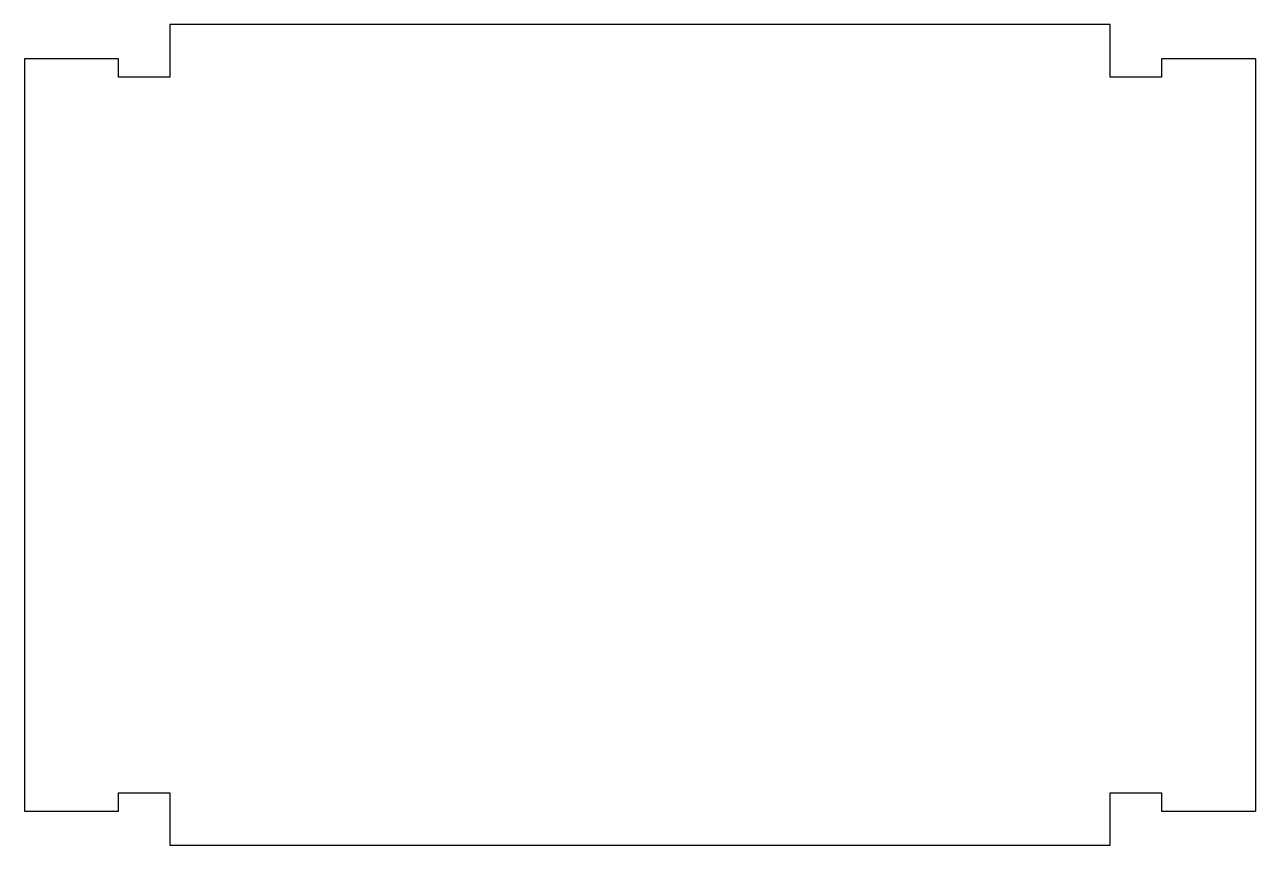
# Model space of a CAD drawing. Header units: inches. Extents: x 0 to 9, y 0 to 6.
import ezdxf

# ---------------------------------------------------------------- set-up
doc = ezdxf.new("R2010")
doc.units = ezdxf.units.IN
doc.header["$MEASUREMENT"] = 0
doc.layers.add('CUT', color=7, linetype='Continuous')

msp = doc.modelspace()

# ---------------------------------------------------------------- linework, layer by layer
at = {"layer": 'CUT'}
for p, q in [((1.0625, 6), (1.0625, 5.6164)), ((7.9375, 6), (1.0625, 6)), ((7.9375, 5.6164), (7.9375, 6)), ((0.6875, 5.751), (0, 5.751)), ((0, 5.751), (0, 0.249)), ((0.6875, 5.6164), (0.6875, 5.751)), ((9, 5.751), (8.3125, 5.751)), ((8.3125, 5.751), (8.3125, 5.6164)), ((9, 5.751), (9, 0.249)), ((1.0625, 5.6164), (0.6875, 5.6164)), ((8.3125, 5.6164), (7.9375, 5.6164)), ((0.6875, 0.249), (0.6875, 0.3836)), ((0.6875, 0.3836), (1.0625, 0.3836)), ((1.0625, 0.3836), (1.0625, 0)), ((7.9375, 0), (7.9375, 0.3836)), ((7.9375, 0.3836), (8.3125, 0.3836)), ((8.3125, 0.3836), (8.3125, 0.249)), ((0, 0.249), (0.6875, 0.249)), ((8.3125, 0.249), (9, 0.249)), ((7.9375, 0), (1.0625, 0))]:
    msp.add_line(p, q, dxfattribs=at)

doc.saveas('drawing.dxf')
